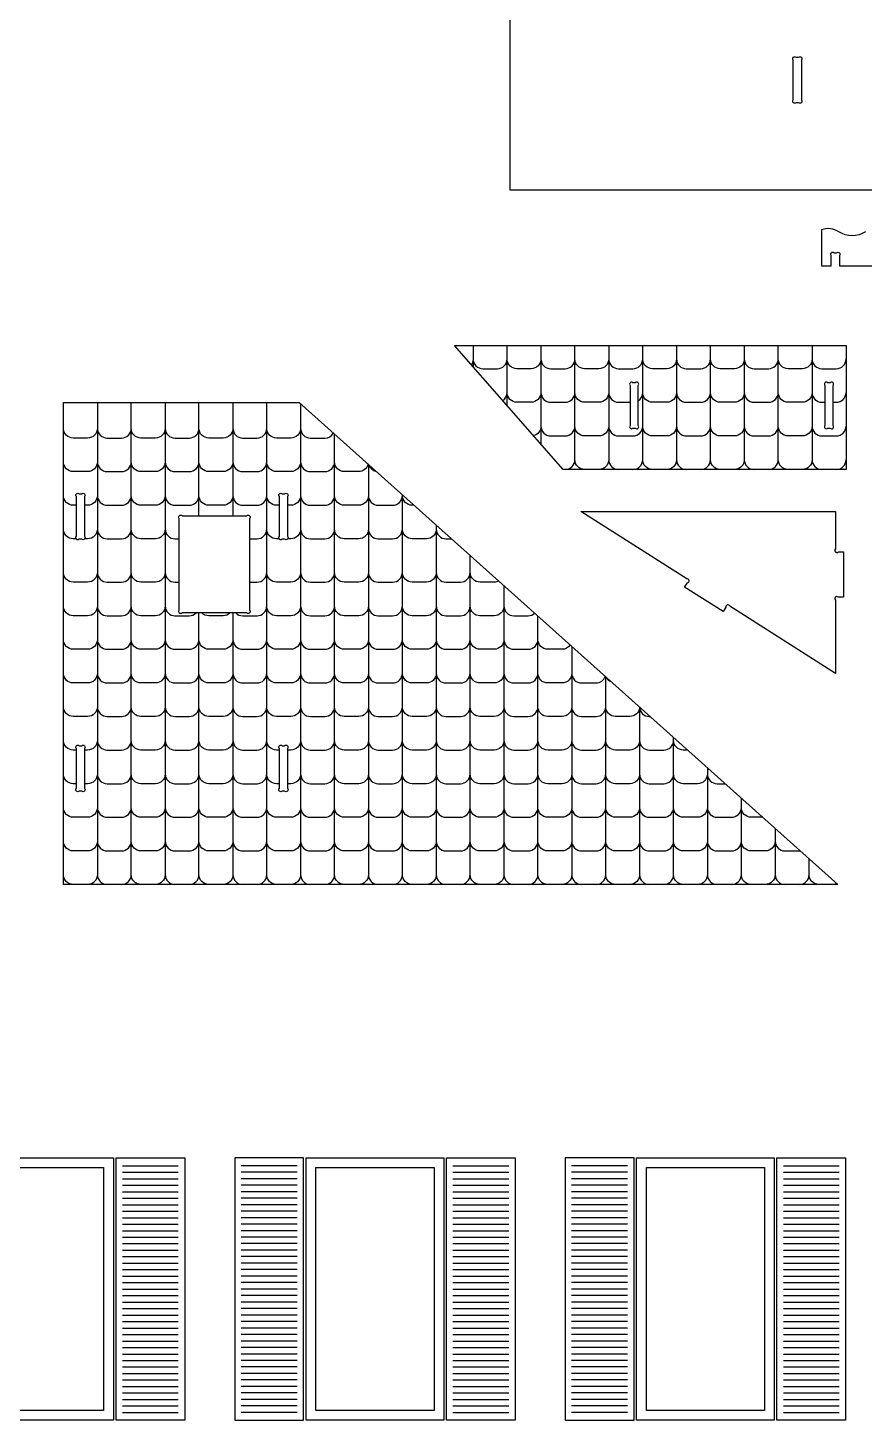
# Model space of a CAD drawing. Extents: x 7328 to 12839, y -521 to 2507.
# Drawn here: x 10055 to 10673, y -487 to 543 of the extents above; entities that cross this region are included whole.
import ezdxf

# ---------------------------------------------------------------- set-up
doc = ezdxf.new("R2010")
doc.units = 0
doc.header["$MEASUREMENT"] = 0
doc.layers.add('LAYER_1', color=18, linetype='CONTINUOUS')

msp = doc.modelspace()

# ---------------------------------------------------------------- linework, layer by layer
at = {"layer": 'LAYER_1'}
for points in [[(11116.4, 422.9), (10410.9, 422.9), (10410.9, 597), (11116.4, 597)], [(10450.1, 216.5), (10369.8, 308.1), (10659.2, 308.1), (10659.2, 216.5)], [(10080.8, -90.4), (10080.8, 266), (10255, 266), (10653.2, -90.4)], [(10117.7, -292.6), (10117.7, -486.5), (10016, -486.5), (10016, -292.6)], [(10119.7, -292.6), (10170.5, -292.6), (10170.5, -486.5), (10119.7, -486.5)], [(10258.3, -292.6), (10207.4, -292.6), (10207.4, -486.5), (10258.3, -486.5)], [(10361.9, -292.6), (10361.9, -486.5), (10260.2, -486.5), (10260.2, -292.6)], [(10363.9, -292.6), (10414.7, -292.6), (10414.7, -486.5), (10363.9, -486.5)], [(10502.5, -292.6), (10451.6, -292.6), (10451.6, -486.5), (10502.5, -486.5)], [(10606.1, -292.6), (10606.1, -486.5), (10504.4, -486.5), (10504.4, -292.6)], [(10608.1, -292.6), (10658.9, -292.6), (10658.9, -486.5), (10608.1, -486.5)], [(10023.2, -299.8), (10110.5, -299.8), (10110.5, -479.3), (10023.2, -479.3)], [(10267.4, -299.8), (10354.7, -299.8), (10354.7, -479.3), (10267.4, -479.3)], [(10511.6, -299.8), (10598.9, -299.8), (10598.9, -479.3), (10511.6, -479.3)]]:
    msp.add_lwpolyline(points, close=True, dxfattribs=at)
for points in [[(10626.2, 519.1), (10626.2, 489.8, -1), (10624.1, 487.7), (10622.4, 487.7, -1), (10620.2, 489.8), (10620.2, 519.1, -1), (10622.4, 521.3), (10624.1, 521.3, -1)], [(10499.6, 278.5), (10499.6, 249.1, 1), (10501.7, 247), (10503.4, 247, 1), (10505.6, 249.1), (10505.6, 278.5, 1), (10503.4, 280.6), (10501.7, 280.6, 1)], [(10643.6, 278.5), (10643.6, 249.1, 1), (10645.7, 247), (10647.4, 247, 1), (10649.6, 249.1), (10649.6, 278.5, 1), (10647.4, 280.6), (10645.7, 280.6, 1)], [(10096.4, 196.4), (10096.4, 167.1, -1), (10094.3, 164.9), (10092.5, 164.9, -1), (10090.4, 167.1), (10090.4, 196.4, -1), (10092.5, 198.5), (10094.3, 198.5, -1)], [(10246.4, 196.4), (10246.4, 167.1, -1), (10244.3, 164.9), (10242.5, 164.9, -1), (10240.4, 167.1), (10240.4, 196.4, -1), (10242.5, 198.5), (10244.3, 198.5, -1)], [(10657.3, 122), (10653.5, 122, 1), (10651.3, 119.9), (10651.3, 65.5), (10573.3, 115.3, 1), (10570.4, 114.6), (10568.3, 111.4), (10539.9, 129.4), (10542, 132.7, 1), (10541.4, 135.6), (10463.3, 185.4), (10651.3, 185.4), (10651.3, 157.7, 1), (10653.5, 155.6), (10657.3, 155.6)], [(10218.4, 180.2), (10218.4, 112.5, -1), (10216.3, 110.4), (10168.5, 110.4, -1), (10166.4, 112.5), (10166.4, 180.2, -1), (10168.5, 182.3), (10216.3, 182.3, -1)], [(10096.4, 10.1), (10096.4, -19.3, -1), (10094.3, -21.4), (10092.5, -21.4, -1), (10090.4, -19.3), (10090.4, 10.1, -1), (10092.5, 12.2), (10094.3, 12.2, -1)], [(10246.4, 10.1), (10246.4, -19.3, -1), (10244.3, -21.4), (10242.5, -21.4, -1), (10240.4, -19.3), (10240.4, 10.1, -1), (10242.5, 12.2), (10244.3, 12.2, -1)]]:
    msp.add_lwpolyline(points, format="xyb", close=True, dxfattribs=at)
for points in [[(10673.5, 392.2, -0.300981), (10653.9, 392.2, 0.236244), (10641.1, 393.7), (10641.1, 367.1), (10648.3, 367.1), (10648.3, 374.6, -1), (10650.4, 376.7), (10652.2, 376.7, -1), (10654.3, 374.6), (10654.3, 367.1), (10792.3, 367.1)], [(10451.6, 216.5, 0.414214), (10458.8, 223.7), (10458.8, 308.1)], [(10483.8, 308.1), (10483.8, 223.7, 0.414214), (10491, 216.5)], [(10516.1, 216.5, -0.414214), (10508.9, 223.7), (10508.9, 308.1)], [(10533.9, 308.1), (10533.9, 223.7, 0.414214), (10541.1, 216.5)], [(10566.2, 216.5, -0.414214), (10559, 223.7), (10559, 308.1)], [(10584, 308.1), (10584, 223.7, -0.414214), (10576.8, 216.5)], [(10601.9, 216.5, 0.414214), (10609.1, 223.7), (10609.1, 308.1)], [(10634.1, 308.1), (10634.1, 223.7, -0.414214), (10626.9, 216.5)], [(10383.6, 298.2, -0.159509), (10382.2, 293.9)], [(10383.6, 298.2, 0.414214), (10390.8, 291), (10401.5, 291, 0.414214), (10408.7, 298.2)], [(10433.7, 298.2, -0.414214), (10426.5, 291), (10415.9, 291, -0.414214), (10408.7, 298.2)], [(10433.7, 298.2, 0.414214), (10440.9, 291), (10451.6, 291, 0.414214), (10458.8, 298.2)], [(10483.8, 298.2, -0.414214), (10476.6, 291), (10466, 291, -0.414214), (10458.8, 298.2)], [(10483.8, 298.2, 0.414214), (10491, 291), (10501.7, 291, 0.414214), (10508.9, 298.2)], [(10533.9, 298.2, -0.414214), (10526.7, 291), (10516.1, 291, -0.414214), (10508.9, 298.2)], [(10533.9, 298.2, 0.414214), (10541.1, 291), (10551.8, 291, 0.414214), (10559, 298.2)], [(10584, 298.2, -0.414214), (10576.8, 291), (10566.2, 291, -0.414214), (10559, 298.2)], [(10584, 298.2, 0.414214), (10591.2, 291), (10601.9, 291, 0.414214), (10609.1, 298.2)], [(10634.1, 298.2, -0.414214), (10626.9, 291), (10616.3, 291, -0.414214), (10609.1, 298.2)], [(10634.1, 298.2, 0.414214), (10641.3, 291), (10652, 291, 0.414214), (10659.2, 298.2)], [(10405.5, 267.4, 0.249891), (10408.7, 273.4)], [(10433.7, 273.4, -0.414214), (10426.5, 266.2), (10415.9, 266.2, -0.414214), (10408.7, 273.4)], [(10433.7, 273.4, 0.414214), (10440.9, 266.2), (10451.6, 266.2, 0.414214), (10458.8, 273.4)], [(10483.8, 273.4, -0.414214), (10476.6, 266.2), (10466, 266.2, -0.414214), (10458.8, 273.4)], [(10483.8, 273.4, 0.414214), (10491, 266.2), (10499.6, 266.2)], [(10505.6, 267.3, 0.255564), (10508.9, 273.4)], [(10533.9, 273.4, -0.414214), (10526.7, 266.2), (10516.1, 266.2, -0.414214), (10508.9, 273.4)], [(10533.9, 273.4, 0.414214), (10541.1, 266.2), (10551.8, 266.2, 0.414214), (10559, 273.4)], [(10584, 273.4, -0.414214), (10576.8, 266.2), (10566.2, 266.2, -0.414214), (10559, 273.4)], [(10584, 273.4, 0.414214), (10591.2, 266.2), (10601.9, 266.2, 0.414214), (10609.1, 273.4)], [(10634.1, 273.4, -0.414214), (10626.9, 266.2), (10616.3, 266.2, -0.414214), (10609.1, 273.4)], [(10634.1, 273.4, 0.414214), (10641.3, 266.2), (10643.6, 266.2)], [(10649.6, 266.2), (10652, 266.2, 0.414214), (10659.2, 273.4)], [(10105.9, 266), (10105.9, -83.2, 0.414214), (10113.1, -90.4)], [(10138.1, -90.4, -0.414214), (10130.9, -83.2), (10130.9, 266)], [(10156, 266), (10156, -83.2, 0.414214), (10163.2, -90.4)], [(10238.3, -90.4, -0.414214), (10231.1, -83.2), (10231.1, 266)], [(10256.1, 264.9), (10256.1, -83.2, 0.414214), (10263.3, -90.4)], [(10433.7, 248.5, -0.349089), (10428.2, 241.5)], [(10433.7, 248.5, 0.414214), (10440.9, 241.3), (10451.6, 241.3, 0.414214), (10458.8, 248.5)], [(10483.8, 248.5, -0.414214), (10476.6, 241.3), (10466, 241.3, -0.414214), (10458.8, 248.5)], [(10483.8, 248.5, 0.414214), (10491, 241.3), (10501.7, 241.3, 0.414214), (10508.9, 248.5)], [(10533.9, 248.5, -0.414214), (10526.7, 241.3), (10516.1, 241.3, -0.414214), (10508.9, 248.5)], [(10533.9, 248.5, 0.414214), (10541.1, 241.3), (10551.8, 241.3, 0.414214), (10559, 248.5)], [(10584, 248.5, -0.414214), (10576.8, 241.3), (10566.2, 241.3, -0.414214), (10559, 248.5)], [(10584, 248.5, 0.414214), (10591.2, 241.3), (10601.9, 241.3, 0.414214), (10609.1, 248.5)], [(10634.1, 248.5, -0.414214), (10626.9, 241.3), (10616.3, 241.3, -0.414214), (10609.1, 248.5)], [(10634.1, 248.5, 0.414214), (10641.3, 241.3), (10652, 241.3, 0.414214), (10659.2, 248.5)], [(10105.9, 246.9, -0.414214), (10098.7, 239.7), (10088, 239.7, -0.414214), (10080.8, 246.9)], [(10105.9, 246.9, 0.414214), (10113.1, 239.7), (10123.7, 239.7, 0.414214), (10130.9, 246.9)], [(10156, 246.9, -0.414214), (10148.8, 239.7), (10138.1, 239.7, -0.414214), (10130.9, 246.9)], [(10156, 246.9, 0.414214), (10163.2, 239.7), (10173.8, 239.7, 0.414214), (10181, 246.9)], [(10206.1, 246.9, -0.414214), (10198.9, 239.7), (10188.2, 239.7, -0.414214), (10181, 246.9)], [(10206.1, 246.9, 0.414214), (10213.3, 239.7), (10223.9, 239.7, 0.414214), (10231.1, 246.9)], [(10256.1, 246.9, -0.414214), (10248.9, 239.7), (10238.3, 239.7, -0.414214), (10231.1, 246.9)], [(10256.1, 246.9, 0.414214), (10263.3, 239.7), (10274, 239.7, 0.26914), (10280.2, 243.3)], [(10274, -90.4, 0.414214), (10281.2, -83.2), (10281.2, 242.5)], [(10105.9, 222.1, -0.414214), (10098.7, 214.9), (10088, 214.9, -0.414214), (10080.8, 222.1)], [(10105.9, 222.1, 0.414214), (10113.1, 214.9), (10123.7, 214.9, 0.414214), (10130.9, 222.1)], [(10156, 222.1, -0.414214), (10148.8, 214.9), (10138.1, 214.9, -0.414214), (10130.9, 222.1)], [(10156, 222.1, 0.414214), (10163.2, 214.9), (10173.8, 214.9, 0.414214), (10181, 222.1)], [(10206.1, 222.1, -0.414214), (10198.9, 214.9), (10188.2, 214.9, -0.414214), (10181, 222.1)], [(10206.1, 222.1, 0.414214), (10213.3, 214.9), (10223.9, 214.9, 0.414214), (10231.1, 222.1)], [(10256.1, 222.1, -0.414214), (10248.9, 214.9), (10238.3, 214.9, -0.414214), (10231.1, 222.1)], [(10256.1, 222.1, 0.414214), (10263.3, 214.9), (10274, 214.9, 0.414214), (10281.2, 222.1)], [(10306, 220.3, -0.342363), (10299, 214.9), (10288.4, 214.9, -0.414214), (10281.2, 222.1)], [(10306.2, 220.1), (10306.2, -83.2, 0.414214), (10313.4, -90.4)], [(10306.6, 219.7, 0.260244), (10311.9, 215)], [(10466, 216.5, -0.414214), (10458.8, 223.7)], [(10483.8, 223.7, -0.414214), (10476.6, 216.5)], [(10501.7, 216.5, 0.414214), (10508.9, 223.7)], [(10533.9, 223.7, -0.414214), (10526.7, 216.5)], [(10551.8, 216.5, 0.414214), (10559, 223.7)], [(10584, 223.7, 0.414214), (10591.2, 216.5)], [(10616.3, 216.5, -0.414214), (10609.1, 223.7)], [(10634.1, 223.7, 0.414214), (10641.3, 216.5)], [(10652, 216.5, 0.414214), (10659.2, 223.7)], [(10090.4, 190), (10088, 190, -0.414214), (10080.8, 197.2)], [(10105.9, 197.2, -0.414214), (10098.7, 190), (10096.4, 190)], [(10105.9, 197.2, 0.414214), (10113.1, 190), (10123.7, 190, 0.414214), (10130.9, 197.2)], [(10156, 197.2, -0.414214), (10148.8, 190), (10138.1, 190, -0.414214), (10130.9, 197.2)], [(10156, 197.2, 0.414214), (10163.2, 190), (10173.8, 190, 0.414214), (10181, 197.2)], [(10206.1, 197.2, -0.414214), (10198.9, 190), (10188.2, 190, -0.414214), (10181, 197.2)], [(10206.1, 197.2, 0.414214), (10213.3, 190), (10223.9, 190, 0.414214), (10231.1, 197.2)], [(10240.4, 190), (10238.3, 190, -0.414214), (10231.1, 197.2)], [(10256.1, 197.2, -0.414214), (10248.9, 190), (10246.4, 190)], [(10256.1, 197.2, 0.414214), (10263.3, 190), (10274, 190, 0.414214), (10281.2, 197.2)], [(10306.2, 197.2, -0.414214), (10299, 190), (10288.4, 190, -0.414214), (10281.2, 197.2)], [(10306.2, 197.2, 0.414214), (10313.4, 190), (10324.1, 190, 0.414214), (10331.3, 197.2)], [(10324.1, -90.4, 0.414214), (10331.3, -83.2), (10331.3, 197.7)], [(10339.8, 190), (10338.5, 190, -0.414214), (10331.3, 197.2)], [(10356.3, 175.3), (10356.3, -83.2, -0.414214), (10349.1, -90.4)], [(10090.4, 165.2), (10088, 165.2, -0.414214), (10080.8, 172.4)], [(10105.9, 172.4, -0.414214), (10098.7, 165.2), (10096.4, 165.2)], [(10105.9, 172.4, 0.414214), (10113.1, 165.2), (10123.7, 165.2, 0.414214), (10130.9, 172.4)], [(10156, 172.4, -0.414214), (10148.8, 165.2), (10138.1, 165.2, -0.414214), (10130.9, 172.4)], [(10156, 172.4, 0.414214), (10163.2, 165.2), (10166.4, 165.2)], [(10218.4, 165.2), (10223.9, 165.2, 0.414214), (10231.1, 172.4)], [(10240.4, 165.2), (10238.3, 165.2, -0.414214), (10231.1, 172.4)], [(10256.1, 172.4, -0.414214), (10248.9, 165.2), (10246.4, 165.2)], [(10256.1, 172.4, 0.414214), (10263.3, 165.2), (10274, 165.2, 0.414214), (10281.2, 172.4)], [(10306.2, 172.4, -0.414214), (10299, 165.2), (10288.4, 165.2, -0.414214), (10281.2, 172.4)], [(10306.2, 172.4, 0.414214), (10313.4, 165.2), (10324.1, 165.2, 0.414214), (10331.3, 172.4)], [(10356.3, 172.4, -0.414214), (10349.1, 165.2), (10338.5, 165.2, -0.414214), (10331.3, 172.4)], [(10356.3, 172.4, 0.414214), (10363.5, 165.2), (10367.6, 165.2)], [(10374.2, -90.4, 0.414214), (10381.4, -83.2), (10381.4, 152.8)], [(10105.9, 140.4, -0.414214), (10098.7, 133.2), (10088, 133.2, -0.414214), (10080.8, 140.4)], [(10105.9, 140.4, 0.414214), (10113.1, 133.2), (10123.7, 133.2, 0.414214), (10130.9, 140.4)], [(10156, 140.4, -0.414214), (10148.8, 133.2), (10138.1, 133.2, -0.414214), (10130.9, 140.4)], [(10156, 140.4, 0.414214), (10163.2, 133.2), (10166.4, 133.2)], [(10218.4, 133.2), (10223.9, 133.2, 0.414214), (10231.1, 140.4)], [(10256.1, 140.4, -0.414214), (10248.9, 133.2), (10238.3, 133.2, -0.414214), (10231.1, 140.4)], [(10256.1, 140.4, 0.414214), (10263.3, 133.2), (10274, 133.2, 0.414214), (10281.2, 140.4)], [(10306.2, 140.4, -0.414214), (10299, 133.2), (10288.4, 133.2, -0.414214), (10281.2, 140.4)], [(10306.2, 140.4, 0.414214), (10313.4, 133.2), (10324.1, 133.2, 0.414214), (10331.3, 140.4)], [(10356.3, 140.4, -0.414214), (10349.1, 133.2), (10338.5, 133.2, -0.414214), (10331.3, 140.4)], [(10356.3, 140.4, 0.414214), (10363.5, 133.2), (10374.2, 133.2, 0.414214), (10381.4, 140.4)], [(10402.5, 133.9, -0.118653), (10399.2, 133.2), (10388.6, 133.2, -0.414214), (10381.4, 140.4)], [(10406.4, 130.4), (10406.4, -83.2, 0.414214), (10413.6, -90.4)], [(10105.9, 115.5, -0.414214), (10098.7, 108.3), (10088, 108.3, -0.414214), (10080.8, 115.5)], [(10105.9, 115.5, 0.414214), (10113.1, 108.3), (10123.7, 108.3, 0.414214), (10130.9, 115.5)], [(10156, 115.5, -0.414214), (10148.8, 108.3), (10138.1, 108.3, -0.414214), (10130.9, 115.5)], [(10156, 115.5, 0.414214), (10163.2, 108.3), (10173.8, 108.3, 0.197346), (10178.9, 110.4)], [(10208.2, 110.4, 0.197346), (10213.3, 108.3), (10223.9, 108.3, 0.414214), (10231.1, 115.5)], [(10256.1, 115.5, -0.414214), (10248.9, 108.3), (10238.3, 108.3, -0.414214), (10231.1, 115.5)], [(10256.1, 115.5, 0.414214), (10263.3, 108.3), (10274, 108.3, 0.414214), (10281.2, 115.5)], [(10306.2, 115.5, -0.414214), (10299, 108.3), (10288.4, 108.3, -0.414214), (10281.2, 115.5)], [(10306.2, 115.5, 0.414214), (10313.4, 108.3), (10324.1, 108.3, 0.414214), (10331.3, 115.5)], [(10356.3, 115.5, -0.414214), (10349.1, 108.3), (10338.5, 108.3, -0.414214), (10331.3, 115.5)], [(10356.3, 115.5, 0.414214), (10363.5, 108.3), (10374.2, 108.3, 0.414214), (10381.4, 115.5)], [(10406.4, 115.5, -0.414214), (10399.2, 108.3), (10388.6, 108.3, -0.414214), (10381.4, 115.5)], [(10406.4, 115.5, 0.414214), (10413.6, 108.3), (10424.3, 108.3, 0.185005), (10429.1, 110.2)], [(10188.2, -90.4, -0.414214), (10181, -83.2), (10181, 110.4)], [(10203.9, 110.4, -0.197346), (10198.9, 108.3), (10188.2, 108.3, -0.197346), (10183.1, 110.4)], [(10206.1, 110.4), (10206.1, -83.2, 0.414214), (10213.3, -90.4)], [(10438.7, -90.4, -0.414214), (10431.5, -83.2), (10431.5, 108)], [(10105.9, 90.7, -0.414214), (10098.7, 83.5), (10088, 83.5, -0.414214), (10080.8, 90.7)], [(10105.9, 90.7, 0.414214), (10113.1, 83.5), (10123.7, 83.5, 0.414214), (10130.9, 90.7)], [(10156, 90.7, -0.414214), (10148.8, 83.5), (10138.1, 83.5, -0.414214), (10130.9, 90.7)], [(10156, 90.7, 0.414214), (10163.2, 83.5), (10173.8, 83.5, 0.414214), (10181, 90.7)], [(10206.1, 90.7, -0.414214), (10198.9, 83.5), (10188.2, 83.5, -0.414214), (10181, 90.7)], [(10206.1, 90.7, 0.414214), (10213.3, 83.5), (10223.9, 83.5, 0.414214), (10231.1, 90.7)], [(10256.1, 90.7, -0.414214), (10248.9, 83.5), (10238.3, 83.5, -0.414214), (10231.1, 90.7)], [(10256.1, 90.7, 0.414214), (10263.3, 83.5), (10274, 83.5, 0.414214), (10281.2, 90.7)], [(10306.2, 90.7, -0.414214), (10299, 83.5), (10288.4, 83.5, -0.414214), (10281.2, 90.7)], [(10306.2, 90.7, 0.414214), (10313.4, 83.5), (10324.1, 83.5, 0.414214), (10331.3, 90.7)], [(10356.3, 90.7, -0.414214), (10349.1, 83.5), (10338.5, 83.5, -0.414214), (10331.3, 90.7)], [(10356.3, 90.7, 0.414214), (10363.5, 83.5), (10374.2, 83.5, 0.414214), (10381.4, 90.7)], [(10406.4, 90.7, -0.414214), (10399.2, 83.5), (10388.6, 83.5, -0.414214), (10381.4, 90.7)], [(10406.4, 90.7, 0.414214), (10413.6, 83.5), (10424.3, 83.5, 0.414214), (10431.5, 90.7)], [(10455.3, 86.7, -0.251013), (10449.3, 83.5), (10438.7, 83.5, -0.414214), (10431.5, 90.7)], [(10456.5, 85.6), (10456.5, -83.2, -0.414214), (10449.3, -90.4)], [(10105.9, 65.8, -0.414214), (10098.7, 58.6), (10088, 58.6, -0.414214), (10080.8, 65.8)], [(10105.9, 65.8, 0.414214), (10113.1, 58.6), (10123.7, 58.6, 0.414214), (10130.9, 65.8)], [(10156, 65.8, -0.414214), (10148.8, 58.6), (10138.1, 58.6, -0.414214), (10130.9, 65.8)], [(10156, 65.8, 0.414214), (10163.2, 58.6), (10173.8, 58.6, 0.414214), (10181, 65.8)], [(10206.1, 65.8, -0.414214), (10198.9, 58.6), (10188.2, 58.6, -0.414214), (10181, 65.8)], [(10206.1, 65.8, 0.414214), (10213.3, 58.6), (10223.9, 58.6, 0.414214), (10231.1, 65.8)], [(10256.1, 65.8, -0.414214), (10248.9, 58.6), (10238.3, 58.6, -0.414214), (10231.1, 65.8)], [(10256.1, 65.8, 0.414214), (10263.3, 58.6), (10274, 58.6, 0.414214), (10281.2, 65.8)], [(10306.2, 65.8, -0.414214), (10299, 58.6), (10288.4, 58.6, -0.414214), (10281.2, 65.8)], [(10306.2, 65.8, 0.414214), (10313.4, 58.6), (10324.1, 58.6, 0.414214), (10331.3, 65.8)], [(10356.3, 65.8, -0.414214), (10349.1, 58.6), (10338.5, 58.6, -0.414214), (10331.3, 65.8)], [(10356.3, 65.8, 0.414214), (10363.5, 58.6), (10374.2, 58.6, 0.414214), (10381.4, 65.8)], [(10406.4, 65.8, -0.414214), (10399.2, 58.6), (10388.6, 58.6, -0.414214), (10381.4, 65.8)], [(10406.4, 65.8, 0.414214), (10413.6, 58.6), (10424.3, 58.6, 0.414214), (10431.5, 65.8)], [(10456.5, 65.8, -0.414214), (10449.3, 58.6), (10438.7, 58.6, -0.414214), (10431.5, 65.8)], [(10456.5, 65.8, 0.414214), (10463.7, 58.6), (10474.4, 58.6, 0.321837), (10481.2, 63.5)], [(10474.4, -90.4, 0.414214), (10481.6, -83.2), (10481.6, 63.2)], [(10486.1, 59.2, -0.175897), (10482.4, 62.4)], [(10105.9, 41, -0.414214), (10098.7, 33.8), (10088, 33.8, -0.414214), (10080.8, 41)], [(10105.9, 41, 0.414214), (10113.1, 33.8), (10123.7, 33.8, 0.414214), (10130.9, 41)], [(10156, 41, -0.414214), (10148.8, 33.8), (10138.1, 33.8, -0.414214), (10130.9, 41)], [(10156, 41, 0.414214), (10163.2, 33.8), (10173.8, 33.8, 0.414214), (10181, 41)], [(10206.1, 41, -0.414214), (10198.9, 33.8), (10188.2, 33.8, -0.414214), (10181, 41)], [(10206.1, 41, 0.414214), (10213.3, 33.8), (10223.9, 33.8, 0.414214), (10231.1, 41)], [(10256.1, 41, -0.414214), (10248.9, 33.8), (10238.3, 33.8, -0.414214), (10231.1, 41)], [(10256.1, 41, 0.414214), (10263.3, 33.8), (10274, 33.8, 0.414214), (10281.2, 41)], [(10306.2, 41, -0.414214), (10299, 33.8), (10288.4, 33.8, -0.414214), (10281.2, 41)], [(10306.2, 41, 0.414214), (10313.4, 33.8), (10324.1, 33.8, 0.414214), (10331.3, 41)], [(10356.3, 41, -0.414214), (10349.1, 33.8), (10338.5, 33.8, -0.414214), (10331.3, 41)], [(10356.3, 41, 0.414214), (10363.5, 33.8), (10374.2, 33.8, 0.414214), (10381.4, 41)], [(10406.4, 41, -0.414214), (10399.2, 33.8), (10388.6, 33.8, -0.414214), (10381.4, 41)], [(10406.4, 41, 0.414214), (10413.6, 33.8), (10424.3, 33.8, 0.414214), (10431.5, 41)], [(10456.5, 41, -0.414214), (10449.3, 33.8), (10438.7, 33.8, -0.414214), (10431.5, 41)], [(10456.5, 41, 0.414214), (10463.7, 33.8), (10474.4, 33.8, 0.414214), (10481.6, 41)], [(10506.6, 40.8, -0.405747), (10499.4, 33.8), (10488.8, 33.8, -0.414214), (10481.6, 41)], [(10506.6, 41), (10506.6, -83.2, 0.414214), (10513.8, -90.4)], [(10506.6, 40.8, 0.405523), (10513.8, 33.8), (10514.4, 33.8)], [(10090.4, 9), (10088, 9, -0.414214), (10080.8, 16.2)], [(10105.9, 16.2, -0.414214), (10098.7, 9), (10096.4, 9)], [(10105.9, 16.2, 0.414214), (10113.1, 9), (10123.7, 9, 0.414214), (10130.9, 16.2)], [(10156, 16.2, -0.414214), (10148.8, 9), (10138.1, 9, -0.414214), (10130.9, 16.2)], [(10156, 16.2, 0.414214), (10163.2, 9), (10173.8, 9, 0.414214), (10181, 16.2)], [(10206.1, 16.2, -0.414214), (10198.9, 9), (10188.2, 9, -0.414214), (10181, 16.2)], [(10206.1, 16.2, 0.414214), (10213.3, 9), (10223.9, 9, 0.414214), (10231.1, 16.2)], [(10240.4, 9), (10238.3, 9, -0.414214), (10231.1, 16.2)], [(10256.1, 16.2, -0.414214), (10248.9, 9), (10246.4, 9)], [(10256.1, 16.2, 0.414214), (10263.3, 9), (10274, 9, 0.414214), (10281.2, 16.2)], [(10306.2, 16.2, -0.414214), (10299, 9), (10288.4, 9, -0.414214), (10281.2, 16.2)], [(10306.2, 16.2, 0.414214), (10313.4, 9), (10324.1, 9, 0.414214), (10331.3, 16.2)], [(10356.3, 16.2, -0.414214), (10349.1, 9), (10338.5, 9, -0.414214), (10331.3, 16.2)], [(10356.3, 16.2, 0.414214), (10363.5, 9), (10374.2, 9, 0.414214), (10381.4, 16.2)], [(10406.4, 16.2, -0.414214), (10399.2, 9), (10388.6, 9, -0.414214), (10381.4, 16.2)], [(10406.4, 16.2, 0.414214), (10413.6, 9), (10424.3, 9, 0.414214), (10431.5, 16.2)], [(10456.5, 16.2, -0.414214), (10449.3, 9), (10438.7, 9, -0.414214), (10431.5, 16.2)], [(10456.5, 16.2, 0.414214), (10463.7, 9), (10474.4, 9, 0.414214), (10481.6, 16.2)], [(10506.6, 16.2, -0.414214), (10499.4, 9), (10488.8, 9, -0.414214), (10481.6, 16.2)], [(10506.6, 16.2, 0.414214), (10513.8, 9), (10524.5, 9, 0.414214), (10531.7, 16.2)], [(10524.5, -90.4, 0.414214), (10531.7, -83.2), (10531.7, 18.4)], [(10542.2, 9), (10538.9, 9, -0.414214), (10531.7, 16.2)], [(10090.4, -15.9), (10088, -15.9, -0.414214), (10080.8, -8.7)], [(10105.9, -8.7, -0.414214), (10098.7, -15.9), (10096.4, -15.9)], [(10105.9, -8.7, 0.414214), (10113.1, -15.9), (10123.7, -15.9, 0.414214), (10130.9, -8.7)], [(10156, -8.7, -0.414214), (10148.8, -15.9), (10138.1, -15.9, -0.414214), (10130.9, -8.7)], [(10156, -8.7, 0.414214), (10163.2, -15.9), (10173.8, -15.9, 0.414214), (10181, -8.7)], [(10206.1, -8.7, -0.414214), (10198.9, -15.9), (10188.2, -15.9, -0.414214), (10181, -8.7)], [(10206.1, -8.7, 0.414214), (10213.3, -15.9), (10223.9, -15.9, 0.414214), (10231.1, -8.7)], [(10240.4, -15.9), (10238.3, -15.9, -0.414214), (10231.1, -8.7)], [(10256.1, -8.7, -0.414214), (10248.9, -15.9), (10246.4, -15.9)], [(10256.1, -8.7, 0.414214), (10263.3, -15.9), (10274, -15.9, 0.414214), (10281.2, -8.7)], [(10306.2, -8.7, -0.414214), (10299, -15.9), (10288.4, -15.9, -0.414214), (10281.2, -8.7)], [(10306.2, -8.7, 0.414214), (10313.4, -15.9), (10324.1, -15.9, 0.414214), (10331.3, -8.7)], [(10356.3, -8.7, -0.414214), (10349.1, -15.9), (10338.5, -15.9, -0.414214), (10331.3, -8.7)], [(10356.3, -8.7, 0.414214), (10363.5, -15.9), (10374.2, -15.9, 0.414214), (10381.4, -8.7)], [(10406.4, -8.7, -0.414214), (10399.2, -15.9), (10388.6, -15.9, -0.414214), (10381.4, -8.7)], [(10406.4, -8.7, 0.414214), (10413.6, -15.9), (10424.3, -15.9, 0.414214), (10431.5, -8.7)], [(10456.5, -8.7, -0.414214), (10449.3, -15.9), (10438.7, -15.9, -0.414214), (10431.5, -8.7)], [(10456.5, -8.7, 0.414214), (10463.7, -15.9), (10474.4, -15.9, 0.414214), (10481.6, -8.7)], [(10506.6, -8.7, -0.414214), (10499.4, -15.9), (10488.8, -15.9, -0.414214), (10481.6, -8.7)], [(10506.6, -8.7, 0.414214), (10513.8, -15.9), (10524.5, -15.9, 0.414214), (10531.7, -8.7)], [(10556.7, -8.7, -0.414214), (10549.5, -15.9), (10538.9, -15.9, -0.414214), (10531.7, -8.7)], [(10556.7, -4), (10556.7, -83.2, -0.414214), (10549.5, -90.4)], [(10556.7, -8.7, 0.414214), (10563.9, -15.9), (10570, -15.9)], [(10574.6, -90.4, 0.414214), (10581.8, -83.2), (10581.8, -26.5)], [(10105.9, -33.5, -0.414214), (10098.7, -40.7), (10088, -40.7, -0.414214), (10080.8, -33.5)], [(10105.9, -33.5, 0.414214), (10113.1, -40.7), (10123.7, -40.7, 0.414214), (10130.9, -33.5)], [(10156, -33.5, -0.414214), (10148.8, -40.7), (10138.1, -40.7, -0.414214), (10130.9, -33.5)], [(10156, -33.5, 0.414214), (10163.2, -40.7), (10173.8, -40.7, 0.414214), (10181, -33.5)], [(10206.1, -33.5, -0.414214), (10198.9, -40.7), (10188.2, -40.7, -0.414214), (10181, -33.5)], [(10206.1, -33.5, 0.414214), (10213.3, -40.7), (10223.9, -40.7, 0.414214), (10231.1, -33.5)], [(10256.1, -33.5, -0.414214), (10248.9, -40.7), (10238.3, -40.7, -0.414214), (10231.1, -33.5)], [(10256.1, -33.5, 0.414214), (10263.3, -40.7), (10274, -40.7, 0.414214), (10281.2, -33.5)], [(10306.2, -33.5, -0.414214), (10299, -40.7), (10288.4, -40.7, -0.414214), (10281.2, -33.5)], [(10306.2, -33.5, 0.414214), (10313.4, -40.7), (10324.1, -40.7, 0.414214), (10331.3, -33.5)], [(10356.3, -33.5, -0.414214), (10349.1, -40.7), (10338.5, -40.7, -0.414214), (10331.3, -33.5)], [(10356.3, -33.5, 0.414214), (10363.5, -40.7), (10374.2, -40.7, 0.414214), (10381.4, -33.5)], [(10406.4, -33.5, -0.414214), (10399.2, -40.7), (10388.6, -40.7, -0.414214), (10381.4, -33.5)], [(10406.4, -33.5, 0.414214), (10413.6, -40.7), (10424.3, -40.7, 0.414214), (10431.5, -33.5)], [(10456.5, -33.5, -0.414214), (10449.3, -40.7), (10438.7, -40.7, -0.414214), (10431.5, -33.5)], [(10456.5, -33.5, 0.414214), (10463.7, -40.7), (10474.4, -40.7, 0.414214), (10481.6, -33.5)], [(10506.6, -33.5, -0.414214), (10499.4, -40.7), (10488.8, -40.7, -0.414214), (10481.6, -33.5)], [(10506.6, -33.5, 0.414214), (10513.8, -40.7), (10524.5, -40.7, 0.414214), (10531.7, -33.5)], [(10556.7, -33.5, -0.414214), (10549.5, -40.7), (10538.9, -40.7, -0.414214), (10531.7, -33.5)], [(10556.7, -33.5, 0.414214), (10563.9, -40.7), (10574.6, -40.7, 0.414214), (10581.8, -33.5)], [(10597.7, -40.7), (10589, -40.7, -0.414214), (10581.8, -33.5)], [(10606.8, -48.9), (10606.8, -83.2, 0.414214), (10614, -90.4)], [(10105.9, -58.4, -0.414214), (10098.7, -65.6), (10088, -65.6, -0.414214), (10080.8, -58.4)], [(10105.9, -58.4, 0.414214), (10113.1, -65.6), (10123.7, -65.6, 0.414214), (10130.9, -58.4)], [(10156, -58.4, -0.414214), (10148.8, -65.6), (10138.1, -65.6, -0.414214), (10130.9, -58.4)], [(10156, -58.4, 0.414214), (10163.2, -65.6), (10173.8, -65.6, 0.414214), (10181, -58.4)], [(10206.1, -58.4, -0.414214), (10198.9, -65.6), (10188.2, -65.6, -0.414214), (10181, -58.4)], [(10206.1, -58.4, 0.414214), (10213.3, -65.6), (10223.9, -65.6, 0.414214), (10231.1, -58.4)], [(10256.1, -58.4, -0.414214), (10248.9, -65.6), (10238.3, -65.6, -0.414214), (10231.1, -58.4)], [(10256.1, -58.4, 0.414214), (10263.3, -65.6), (10274, -65.6, 0.414214), (10281.2, -58.4)], [(10306.2, -58.4, -0.414214), (10299, -65.6), (10288.4, -65.6, -0.414214), (10281.2, -58.4)], [(10306.2, -58.4, 0.414214), (10313.4, -65.6), (10324.1, -65.6, 0.414214), (10331.3, -58.4)], [(10356.3, -58.4, -0.414214), (10349.1, -65.6), (10338.5, -65.6, -0.414214), (10331.3, -58.4)], [(10356.3, -58.4, 0.414214), (10363.5, -65.6), (10374.2, -65.6, 0.414214), (10381.4, -58.4)], [(10406.4, -58.4, -0.414214), (10399.2, -65.6), (10388.6, -65.6, -0.414214), (10381.4, -58.4)], [(10406.4, -58.4, 0.414214), (10413.6, -65.6), (10424.3, -65.6, 0.414214), (10431.5, -58.4)], [(10456.5, -58.4, -0.414214), (10449.3, -65.6), (10438.7, -65.6, -0.414214), (10431.5, -58.4)], [(10456.5, -58.4, 0.414214), (10463.7, -65.6), (10474.4, -65.6, 0.414214), (10481.6, -58.4)], [(10506.6, -58.4, -0.414214), (10499.4, -65.6), (10488.8, -65.6, -0.414214), (10481.6, -58.4)], [(10506.6, -58.4, 0.414214), (10513.8, -65.6), (10524.5, -65.6, 0.414214), (10531.7, -58.4)], [(10556.7, -58.4, -0.414214), (10549.5, -65.6), (10538.9, -65.6, -0.414214), (10531.7, -58.4)], [(10556.7, -58.4, 0.414214), (10563.9, -65.6), (10574.6, -65.6, 0.414214), (10581.8, -58.4)], [(10606.8, -58.4, -0.414214), (10599.6, -65.6), (10589, -65.6, -0.414214), (10581.8, -58.4)], [(10606.8, -58.4, 0.414214), (10614, -65.6), (10624.7, -65.6, 0.026777), (10625.4, -65.5)], [(10639.1, -90.4, -0.414214), (10631.9, -83.2), (10631.9, -71.3)], [(10088, -90.4, -0.414214), (10080.8, -83.2)], [(10105.9, -83.2, -0.414214), (10098.7, -90.4)], [(10123.7, -90.4, 0.414214), (10130.9, -83.2)], [(10156, -83.2, -0.414214), (10148.8, -90.4)], [(10173.8, -90.4, 0.414214), (10181, -83.2)], [(10206.1, -83.2, -0.414214), (10198.9, -90.4)], [(10223.9, -90.4, 0.414214), (10231.1, -83.2)], [(10256.1, -83.2, -0.414214), (10248.9, -90.4)], [(10288.4, -90.4, -0.414214), (10281.2, -83.2)], [(10306.2, -83.2, -0.414214), (10299, -90.4)], [(10338.5, -90.4, -0.414214), (10331.3, -83.2)], [(10356.3, -83.2, 0.414214), (10363.5, -90.4)], [(10388.6, -90.4, -0.414214), (10381.4, -83.2)], [(10406.4, -83.2, -0.414214), (10399.2, -90.4)], [(10424.3, -90.4, 0.414214), (10431.5, -83.2)], [(10456.5, -83.2, 0.414214), (10463.7, -90.4)], [(10488.8, -90.4, -0.414214), (10481.6, -83.2)], [(10506.6, -83.2, -0.414214), (10499.4, -90.4)], [(10538.9, -90.4, -0.414214), (10531.7, -83.2)], [(10556.7, -83.2, 0.414214), (10563.9, -90.4)], [(10589, -90.4, -0.414214), (10581.8, -83.2)], [(10606.8, -83.2, -0.414214), (10599.6, -90.4)], [(10624.7, -90.4, 0.414214), (10631.9, -83.2)], [(10652.6, -89.8, -0.102653), (10649.7, -90.4)]]:
    msp.add_lwpolyline(points, format="xyb", dxfattribs=at)
for points in [[(10383.6, 308.1), (10383.6, 292.3)], [(10408.7, 263.7), (10408.7, 308.1)], [(10433.7, 308.1), (10433.7, 235.1)], [(10181, 182.3), (10181, 266)], [(10206.1, 266), (10206.1, 182.3)], [(10124.5, -298.4), (10165.7, -298.4)], [(10253.5, -298.4), (10212.2, -298.4)], [(10368.7, -298.4), (10409.9, -298.4)], [(10497.7, -298.4), (10456.4, -298.4)], [(10612.9, -298.4), (10654.1, -298.4)], [(10124.5, -303.2), (10165.7, -303.2)], [(10124.5, -308), (10165.7, -308)], [(10253.5, -303.2), (10212.2, -303.2)], [(10253.5, -308), (10212.2, -308)], [(10368.7, -303.2), (10409.9, -303.2)], [(10368.7, -308), (10409.9, -308)], [(10497.7, -303.2), (10456.4, -303.2)], [(10497.7, -308), (10456.4, -308)], [(10612.9, -303.2), (10654.1, -303.2)], [(10612.9, -308), (10654.1, -308)], [(10124.5, -312.8), (10165.7, -312.8)], [(10124.5, -317.6), (10165.7, -317.6)], [(10253.5, -312.8), (10212.2, -312.8)], [(10253.5, -317.6), (10212.2, -317.6)], [(10368.7, -312.8), (10409.9, -312.8)], [(10368.7, -317.6), (10409.9, -317.6)], [(10497.7, -312.8), (10456.4, -312.8)], [(10497.7, -317.6), (10456.4, -317.6)], [(10612.9, -312.8), (10654.1, -312.8)], [(10612.9, -317.6), (10654.1, -317.6)], [(10124.5, -322.4), (10165.7, -322.4)], [(10124.5, -327.2), (10165.7, -327.2)], [(10253.5, -322.4), (10212.2, -322.4)], [(10253.5, -327.2), (10212.2, -327.2)], [(10368.7, -322.4), (10409.9, -322.4)], [(10368.7, -327.2), (10409.9, -327.2)], [(10497.7, -322.4), (10456.4, -322.4)], [(10497.7, -327.2), (10456.4, -327.2)], [(10612.9, -322.4), (10654.1, -322.4)], [(10612.9, -327.2), (10654.1, -327.2)], [(10124.5, -332), (10165.7, -332)], [(10124.5, -336.8), (10165.7, -336.8)], [(10253.5, -332), (10212.2, -332)], [(10253.5, -336.8), (10212.2, -336.8)], [(10368.7, -332), (10409.9, -332)], [(10368.7, -336.8), (10409.9, -336.8)], [(10497.7, -332), (10456.4, -332)], [(10497.7, -336.8), (10456.4, -336.8)], [(10612.9, -332), (10654.1, -332)], [(10612.9, -336.8), (10654.1, -336.8)], [(10124.5, -341.6), (10165.7, -341.6)], [(10124.5, -346.4), (10165.7, -346.4)], [(10253.5, -341.6), (10212.2, -341.6)], [(10253.5, -346.4), (10212.2, -346.4)], [(10368.7, -341.6), (10409.9, -341.6)], [(10368.7, -346.4), (10409.9, -346.4)], [(10497.7, -341.6), (10456.4, -341.6)], [(10497.7, -346.4), (10456.4, -346.4)], [(10612.9, -341.6), (10654.1, -341.6)], [(10612.9, -346.4), (10654.1, -346.4)], [(10124.5, -351.2), (10165.7, -351.2)], [(10124.5, -356), (10165.7, -356)], [(10253.5, -351.2), (10212.2, -351.2)], [(10253.5, -356), (10212.2, -356)], [(10368.7, -351.2), (10409.9, -351.2)], [(10368.7, -356), (10409.9, -356)], [(10497.7, -351.2), (10456.4, -351.2)], [(10497.7, -356), (10456.4, -356)], [(10612.9, -351.2), (10654.1, -351.2)], [(10612.9, -356), (10654.1, -356)], [(10124.5, -360.8), (10165.7, -360.8)], [(10124.5, -365.6), (10165.7, -365.6)], [(10124.5, -370.4), (10165.7, -370.4)], [(10253.5, -360.8), (10212.2, -360.8)], [(10253.5, -365.6), (10212.2, -365.6)], [(10253.5, -370.4), (10212.2, -370.4)], [(10368.7, -360.8), (10409.9, -360.8)], [(10368.7, -365.6), (10409.9, -365.6)], [(10368.7, -370.4), (10409.9, -370.4)], [(10497.7, -360.8), (10456.4, -360.8)], [(10497.7, -365.6), (10456.4, -365.6)], [(10497.7, -370.4), (10456.4, -370.4)], [(10612.9, -360.8), (10654.1, -360.8)], [(10612.9, -365.6), (10654.1, -365.6)], [(10612.9, -370.4), (10654.1, -370.4)], [(10124.5, -375.2), (10165.7, -375.2)], [(10124.5, -380), (10165.7, -380)], [(10253.5, -375.2), (10212.2, -375.2)], [(10253.5, -380), (10212.2, -380)], [(10368.7, -375.2), (10409.9, -375.2)], [(10368.7, -380), (10409.9, -380)], [(10497.7, -375.2), (10456.4, -375.2)], [(10497.7, -380), (10456.4, -380)], [(10612.9, -375.2), (10654.1, -375.2)], [(10612.9, -380), (10654.1, -380)], [(10124.5, -384.8), (10165.7, -384.8)], [(10124.5, -389.6), (10165.7, -389.6)], [(10253.5, -384.8), (10212.2, -384.8)], [(10253.5, -389.6), (10212.2, -389.6)], [(10368.7, -384.8), (10409.9, -384.8)], [(10368.7, -389.6), (10409.9, -389.6)], [(10497.7, -384.8), (10456.4, -384.8)], [(10497.7, -389.6), (10456.4, -389.6)], [(10612.9, -384.8), (10654.1, -384.8)], [(10612.9, -389.6), (10654.1, -389.6)], [(10124.5, -394.4), (10165.7, -394.4)], [(10124.5, -399.2), (10165.7, -399.2)], [(10253.5, -394.4), (10212.2, -394.4)], [(10253.5, -399.2), (10212.2, -399.2)], [(10368.7, -394.4), (10409.9, -394.4)], [(10368.7, -399.2), (10409.9, -399.2)], [(10497.7, -394.4), (10456.4, -394.4)], [(10497.7, -399.2), (10456.4, -399.2)], [(10612.9, -394.4), (10654.1, -394.4)], [(10612.9, -399.2), (10654.1, -399.2)], [(10124.5, -404), (10165.7, -404)], [(10124.5, -408.8), (10165.7, -408.8)], [(10253.5, -404), (10212.2, -404)], [(10253.5, -408.8), (10212.2, -408.8)], [(10368.7, -404), (10409.9, -404)], [(10368.7, -408.8), (10409.9, -408.8)], [(10497.7, -404), (10456.4, -404)], [(10497.7, -408.8), (10456.4, -408.8)], [(10612.9, -404), (10654.1, -404)], [(10612.9, -408.8), (10654.1, -408.8)], [(10124.5, -413.6), (10165.7, -413.6)], [(10124.5, -418.4), (10165.7, -418.4)], [(10253.5, -413.6), (10212.2, -413.6)], [(10253.5, -418.4), (10212.2, -418.4)], [(10368.7, -413.6), (10409.9, -413.6)], [(10368.7, -418.4), (10409.9, -418.4)], [(10497.7, -413.6), (10456.4, -413.6)], [(10497.7, -418.4), (10456.4, -418.4)], [(10612.9, -413.6), (10654.1, -413.6)], [(10612.9, -418.4), (10654.1, -418.4)], [(10124.5, -423.2), (10165.7, -423.2)], [(10124.5, -428), (10165.7, -428)], [(10253.5, -423.2), (10212.2, -423.2)], [(10253.5, -428), (10212.2, -428)], [(10368.7, -423.2), (10409.9, -423.2)], [(10368.7, -428), (10409.9, -428)], [(10497.7, -423.2), (10456.4, -423.2)], [(10497.7, -428), (10456.4, -428)], [(10612.9, -423.2), (10654.1, -423.2)], [(10612.9, -428), (10654.1, -428)], [(10124.5, -432.8), (10165.7, -432.8)], [(10124.5, -437.6), (10165.7, -437.6)], [(10124.5, -442.4), (10165.7, -442.4)], [(10253.5, -432.8), (10212.2, -432.8)], [(10253.5, -437.6), (10212.2, -437.6)], [(10253.5, -442.4), (10212.2, -442.4)], [(10368.7, -432.8), (10409.9, -432.8)], [(10368.7, -437.6), (10409.9, -437.6)], [(10368.7, -442.4), (10409.9, -442.4)], [(10497.7, -432.8), (10456.4, -432.8)], [(10497.7, -437.6), (10456.4, -437.6)], [(10497.7, -442.4), (10456.4, -442.4)], [(10612.9, -432.8), (10654.1, -432.8)], [(10612.9, -437.6), (10654.1, -437.6)], [(10612.9, -442.4), (10654.1, -442.4)], [(10124.5, -447.2), (10165.7, -447.2)], [(10124.5, -452), (10165.7, -452)], [(10253.5, -447.2), (10212.2, -447.2)], [(10253.5, -452), (10212.2, -452)], [(10368.7, -447.2), (10409.9, -447.2)], [(10368.7, -452), (10409.9, -452)], [(10497.7, -447.2), (10456.4, -447.2)], [(10497.7, -452), (10456.4, -452)], [(10612.9, -447.2), (10654.1, -447.2)], [(10612.9, -452), (10654.1, -452)], [(10124.5, -456.8), (10165.7, -456.8)], [(10124.5, -461.6), (10165.7, -461.6)], [(10253.5, -456.8), (10212.2, -456.8)], [(10253.5, -461.6), (10212.2, -461.6)], [(10368.7, -456.8), (10409.9, -456.8)], [(10368.7, -461.6), (10409.9, -461.6)], [(10497.7, -456.8), (10456.4, -456.8)], [(10497.7, -461.6), (10456.4, -461.6)], [(10612.9, -456.8), (10654.1, -456.8)], [(10612.9, -461.6), (10654.1, -461.6)], [(10124.5, -466.4), (10165.7, -466.4)], [(10124.5, -471.2), (10165.7, -471.2)], [(10253.5, -466.4), (10212.2, -466.4)], [(10253.5, -471.2), (10212.2, -471.2)], [(10368.7, -466.4), (10409.9, -466.4)], [(10368.7, -471.2), (10409.9, -471.2)], [(10497.7, -466.4), (10456.4, -466.4)], [(10497.7, -471.2), (10456.4, -471.2)], [(10612.9, -466.4), (10654.1, -466.4)], [(10612.9, -471.2), (10654.1, -471.2)], [(10124.5, -476), (10165.7, -476)], [(10124.5, -480.8), (10165.7, -480.8)], [(10253.5, -476), (10212.2, -476)], [(10253.5, -480.8), (10212.2, -480.8)], [(10368.7, -476), (10409.9, -476)], [(10368.7, -480.8), (10409.9, -480.8)], [(10497.7, -476), (10456.4, -476)], [(10497.7, -480.8), (10456.4, -480.8)], [(10612.9, -476), (10654.1, -476)], [(10612.9, -480.8), (10654.1, -480.8)]]:
    msp.add_lwpolyline(points, dxfattribs=at)

doc.saveas('drawing.dxf')
